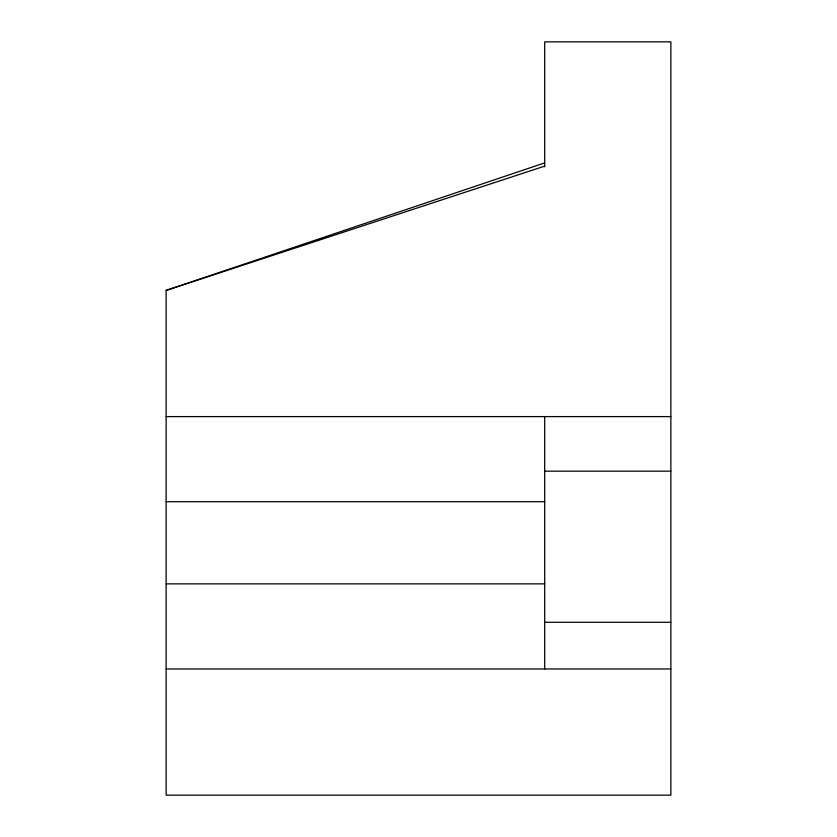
<?xml version="1.0" encoding="UTF-8"?>
<svg xmlns="http://www.w3.org/2000/svg" width="837" height="837" viewBox="0 0 837 837"><rect width="100%" height="100%" fill="white"/><g stroke="black" fill="none" stroke-linecap="round" stroke-linejoin="round"><path stroke-width="1.26" d="M544.688 166.793L544.688 41.85L670.866 41.85L670.866 795.15L166.134 795.15L166.134 290.408L544.688 162.891M166.134 290.408L544.688 166.134M166.134 416.596L670.866 416.596M544.688 471.168L670.866 471.168M166.134 501.698L544.688 501.698M166.134 583.86L544.688 583.86M544.688 622.278L670.866 622.278M166.134 668.962L670.866 668.962M544.688 416.596L544.688 668.962"/></g></svg>
